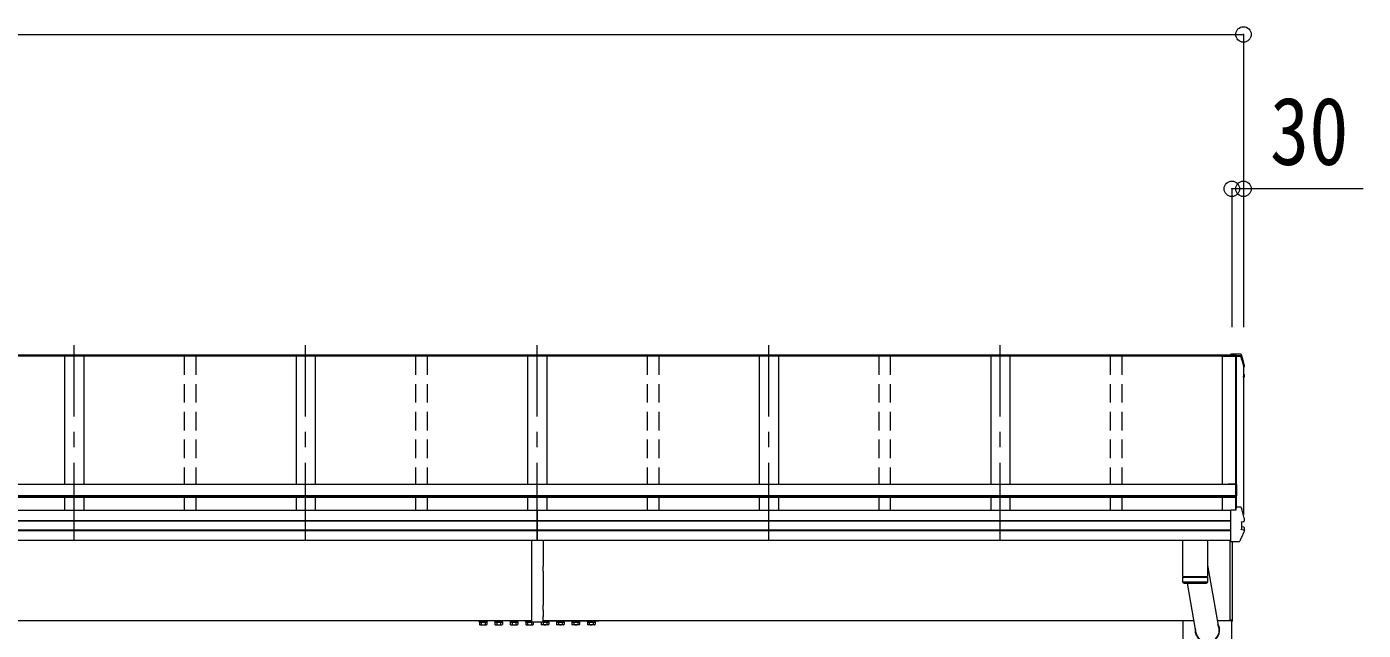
# Model space of a CAD drawing. Units: millimetres at full size, sheet at 1:40; some dimension numbers follow another scale. Extents: x -11243 to 77708, y -7760 to 25636.
# Drawn here: x -3828 to -365, y -2395 to -831 of the extents above; entities that cross this region are included whole.
import ezdxf
from ezdxf.enums import TextEntityAlignment as Align

# ---------------------------------------------------------------- set-up
doc = ezdxf.new("R2010")
doc.units = ezdxf.units.MM
doc.header["$LTSCALE"] = 40
doc.header["$PDMODE"] = 32
doc.header["$PDSIZE"] = 40
doc.linetypes.add('CHAIN1', pattern=[8, 5, -1, 1, -1])
doc.linetypes.add('DASHED1', pattern=[1.8, 1.2, -0.6])
for name, color, linetype, lineweight in [('0-1_本体', 5, 'CHAIN1', 9), ('0-3_ELV2', 4, 'Continuous', 9), ('0-6_OTH_LINE', 6, 'Continuous', 9), ('0-9_OUTLINE', 7, 'Continuous', 9)]:
    doc.layers.add(name, color=color, linetype=linetype, lineweight=lineweight)
doc.styles.add('ＭＳ ゴシック', font='')
doc.styles.get('ＭＳ ゴシック').set_extended_font_data('MS Gothic')

msp = doc.modelspace()

# ---------------------------------------------------------------- linework, layer by layer
at = {"layer": '0-1_本体'}
for p, q in [((-3705.5, -2160.84), (-3705.5, -1656.66)), ((-3105.5, -2160.84), (-3105.5, -1656.66)), ((-2505.5, -2160.84), (-2505.5, -1656.66)), ((-1905.5, -2160.84), (-1905.5, -1656.66)), ((-1305.5, -2160.84), (-1305.5, -1656.66))]:
    msp.add_line(p, q, dxfattribs=at)
at = {"layer": '0-3_ELV2'}
for p, q in [((-705.5, -1684.28), (-8505.5, -1684.28)), ((-705.5, -1685.18), (-8505.5, -1685.18)), ((-708.5, -1682.01), (-8502.5, -1682.01)), ((-3730.5, -1685.1), (-3730.5, -2017.54)), ((-3680.5, -1685.1), (-3680.5, -2017.54)), ((-3130.5, -1685.1), (-3130.5, -2017.54)), ((-3080.5, -1685.1), (-3080.5, -2017.54)), ((-2530.5, -1685.1), (-2530.5, -2017.54)), ((-2480.5, -1685.1), (-2480.5, -2017.54)), ((-1930.5, -1685.1), (-1930.5, -2017.54)), ((-1880.5, -1685.1), (-1880.5, -2017.54)), ((-1330.5, -1685.1), (-1330.5, -2017.54)), ((-1280.5, -1685.1), (-1280.5, -2017.54)), ((-730.5, -1685.1), (-730.5, -2017.54)), ((-730.5, -1685.19), (-682.06, -1685.19)), ((-683.5, -1679.93), (-708.5, -1679.93)), ((-708.5, -1683.95), (-708.5, -1679.93)), ((-708.5, -1682.45), (-694.3, -1682.45)), ((-705.5, -1684.95), (-694.68, -1684.95)), ((-695.2, -2082.56), (-695.2, -1685.19)), ((-694.3, -1682.45), (-694.68, -1684.95)), ((-694.6, -1685.19), (-694.6, -2078.61)), ((-694.3, -1683.54), (-694.53, -1685.04)), ((-694.53, -1685.04), (-694.53, -1684.69)), ((-694.53, -1685.04), (-682.11, -1685.04)), ((-694.3, -1683.54), (-694.3, -1682.45)), ((-682.26, -1683.54), (-694.3, -1683.54)), ((-683.5, -1679.93), (-683.5, -1679.92)), ((-683.5, -1679.93), (-683.5, -1679.93)), ((-675.5, -1708.55), (-675.5, -2095.42)), ((-675.5, -1711.5), (-674.81, -1711.37)), ((-675.5, -1711.85), (-674.73, -1711.7)), ((-674.24, -1713.13), (-675.5, -1713.37)), ((-675.5, -1731.26), (-674.67, -1731.36)), ((-674.67, -1731.36), (-674.67, -1731.36)), ((-673.19, -1711.86), (-673.19, -1707.81)), ((-675.5, -1735.35), (-674.14, -1735.62)), ((-675.5, -1736.88), (-674.66, -1737.04)), ((-673.09, -1736.89), (-673.09, -1732.83)), ((-695.2, -2017.54), (-4311.3, -2017.54)), ((-715.2, -2015.38), (-695.2, -2015.38)), ((-715.2, -2015.38), (-715.2, -2017.54)), ((-715.2, -2016.92), (-695.2, -2016.92)), ((-693.2, -2017.38), (-693.2, -2046.84)), ((-695.2, -2046.57), (-4295.5, -2046.57)), ((-695.2, -2048.31), (-4295.5, -2048.31)), ((-695.2, -2051.43), (-4295.5, -2051.43)), ((-3730.5, -2051.43), (-3730.5, -2085.09)), ((-3680.5, -2051.43), (-3680.5, -2085.09)), ((-3130.5, -2051.43), (-3130.5, -2085.09)), ((-3080.5, -2051.43), (-3080.5, -2085.09)), ((-2530.5, -2051.43), (-2530.5, -2085.1)), ((-2480.5, -2051.43), (-2480.5, -2085.1)), ((-1930.5, -2051.43), (-1930.5, -2085.09)), ((-1880.5, -2051.43), (-1880.5, -2085.09)), ((-1330.5, -2051.43), (-1330.5, -2085.09)), ((-1280.5, -2051.43), (-1280.5, -2085.09)), ((-730.5, -2051.43), (-730.5, -2084.95)), ((-695.2, -2046.84), (-693.2, -2046.84)), ((-694.53, -2077.78), (-694.3, -2076.29)), ((-694.53, -2077.78), (-694.53, -2078.13)), ((-682.26, -2076.29), (-694.3, -2076.29)), ((-708.5, -2085.09), (-8502.5, -2085.09)), ((-708.5, -2111.62), (-8502.5, -2111.62)), ((-708.5, -2112.51), (-8502.5, -2112.51)), ((-2505.5, -2085.09), (-2505.5, -2162.69)), ((-708.5, -2083.23), (-708.5, -2082.92)), ((-708.5, -2084.54), (-708.5, -2083.23)), ((-708.5, -2164.47), (-708.5, -2084.54)), ((-695.25, -2082.92), (-694.53, -2078.13)), ((-695.24, -2082.92), (-694.68, -2079.24)), ((-694.68, -2082.92), (-694.68, -2079.24)), ((-673.19, -2111.99), (-673.19, -2104.6)), ((-708.5, -2135.73), (-8502.5, -2135.73)), ((-708.5, -2137.66), (-8502.5, -2137.66)), ((-681.07, -2114.23), (-674.81, -2113.46)), ((-681.07, -2114.23), (-681.07, -2114.23)), ((-674.67, -2135.74), (-681.07, -2134.05)), ((-681.07, -2134.05), (-681.07, -2134.05)), ((-680.5, -2114.37), (-680.5, -2133.58)), ((-674.14, -2128.36), (-680.1, -2127.21)), ((-674.81, -2113.46), (-674.81, -2113.46)), ((-674.67, -2135.74), (-674.67, -2135.75)), ((-673.09, -2137.03), (-673.09, -2129.64)), ((-708.5, -2162.69), (-8502.5, -2162.69)), ((-2520.5, -2162.69), (-2520.5, -2229.05)), ((-710.5, -2162.69), (-710.5, -2369.01)), ((-708.5, -2165.33), (-708.5, -2164.47)), ((-708.5, -2165.33), (-687.86, -2165.33)), ((-704, -2371.41), (-704, -2165.33)), ((-703.5, -2371.01), (-703.5, -2165.33)), ((-2520.5, -2229.05), (-2520.38, -2229.41)), ((-2520.38, -2241.41), (-2520.5, -2241.76)), ((-2520.5, -2241.76), (-2520.5, -2330.05)), ((-2520.38, -2229.41), (-2520.38, -2241.41)), ((-2490.62, -2241.41), (-2490.5, -2241.76)), ((-2520.5, -2330.05), (-2520.38, -2330.41)), ((-2520.38, -2342.41), (-2520.5, -2342.76)), ((-2520.5, -2342.76), (-2520.5, -2359.55)), ((-2520.38, -2330.41), (-2520.38, -2342.41)), ((-2490.62, -2342.41), (-2490.5, -2342.76)), ((-2490.5, -2342.76), (-2490.5, -2359.55)), ((-2520.38, -2370.41), (-8407.26, -2370.41)), ((-2665.56, -2370.61), (-2665.56, -2370.41)), ((-2520.38, -2370.61), (-2665.56, -2370.61)), ((-2655.38, -2374.01), (-2655.38, -2380.25)), ((-2655.38, -2374.01), (-2635.75, -2374.01)), ((-2654.06, -2381.01), (-2655.38, -2380.25)), ((-2654.06, -2381.01), (-2637.06, -2381.01)), ((-2650.47, -2374.01), (-2650.47, -2380.25)), ((-2640.65, -2374.01), (-2640.65, -2380.25)), ((-2637.06, -2381.01), (-2635.75, -2380.25)), ((-2635.75, -2374.01), (-2635.75, -2380.25)), ((-2615.38, -2374.01), (-2615.38, -2380.25)), ((-2615.38, -2374.01), (-2595.75, -2374.01)), ((-2614.06, -2381.01), (-2615.38, -2380.25)), ((-2614.06, -2381.01), (-2597.06, -2381.01)), ((-2610.47, -2374.01), (-2610.47, -2380.25)), ((-2600.65, -2374.01), (-2600.65, -2380.25)), ((-2597.06, -2381.01), (-2595.75, -2380.25)), ((-2595.75, -2374.01), (-2595.75, -2380.25)), ((-2575.38, -2374.01), (-2575.38, -2380.25)), ((-2575.38, -2374.01), (-2555.75, -2374.01)), ((-2574.06, -2381.01), (-2575.38, -2380.25)), ((-2574.06, -2381.01), (-2557.06, -2381.01)), ((-2570.47, -2374.01), (-2570.47, -2380.25)), ((-2560.65, -2374.01), (-2560.65, -2380.25)), ((-2557.06, -2381.01), (-2555.75, -2380.25)), ((-2555.75, -2374.01), (-2555.75, -2380.25)), ((-2535.38, -2374.01), (-2535.38, -2380.25)), ((-2535.38, -2374.01), (-2520.49, -2374.01)), ((-2534.06, -2381.01), (-2535.38, -2380.25)), ((-2534.06, -2381.01), (-2517.06, -2381.01)), ((-2530.47, -2374.01), (-2530.47, -2380.25)), ((-2520.65, -2374.01), (-2520.65, -2380.25)), ((-2520.38, -2359.91), (-2520.5, -2359.55)), ((-2520.38, -2371.91), (-2520.5, -2372.26)), ((-2520.5, -2373.91), (-2520.5, -2372.26)), ((-2520.38, -2359.91), (-2520.38, -2371.91)), ((-2491, -2374.41), (-2520, -2374.41)), ((-2517.06, -2381.01), (-2515.75, -2380.25)), ((-2515.75, -2374.41), (-2515.75, -2380.25)), ((-2495.38, -2374.41), (-2495.38, -2380.25)), ((-2494.06, -2381.01), (-2495.38, -2380.25)), ((-2477.06, -2381.01), (-2494.06, -2381.01)), ((-2490.62, -2359.91), (-2490.5, -2359.55)), ((-803.74, -2370.41), (-2490.62, -2370.41)), ((-2490.62, -2370.61), (-2345.56, -2370.61)), ((-2475.75, -2374.01), (-2490.51, -2374.01)), ((-2490.5, -2373.91), (-2490.5, -2372.26)), ((-2490.47, -2374.01), (-2490.47, -2380.25)), ((-2480.65, -2374.01), (-2480.65, -2380.25)), ((-2477.06, -2381.01), (-2475.75, -2380.25)), ((-2475.75, -2374.01), (-2475.75, -2380.25)), ((-2455.38, -2374.01), (-2455.38, -2380.25)), ((-2435.75, -2374.01), (-2455.38, -2374.01)), ((-2454.06, -2381.01), (-2455.38, -2380.25)), ((-2437.06, -2381.01), (-2454.06, -2381.01)), ((-2450.47, -2374.01), (-2450.47, -2380.25)), ((-2440.65, -2374.01), (-2440.65, -2380.25)), ((-2437.06, -2381.01), (-2435.75, -2380.25)), ((-2435.75, -2374.01), (-2435.75, -2380.25)), ((-2415.38, -2374.01), (-2415.38, -2380.25)), ((-2395.75, -2374.01), (-2415.38, -2374.01)), ((-2414.06, -2381.01), (-2415.38, -2380.25)), ((-2397.06, -2381.01), (-2414.06, -2381.01)), ((-2410.47, -2374.01), (-2410.47, -2380.25)), ((-2400.65, -2374.01), (-2400.65, -2380.25)), ((-2397.06, -2381.01), (-2395.75, -2380.25)), ((-2395.75, -2374.01), (-2395.75, -2380.25)), ((-2375.38, -2374.01), (-2375.38, -2380.25)), ((-2355.75, -2374.01), (-2375.38, -2374.01)), ((-2374.06, -2381.01), (-2375.38, -2380.25)), ((-2357.06, -2381.01), (-2374.06, -2381.01)), ((-2370.47, -2374.01), (-2370.47, -2380.25)), ((-2360.65, -2374.01), (-2360.65, -2380.25)), ((-2357.06, -2381.01), (-2355.75, -2380.25)), ((-2355.75, -2374.01), (-2355.75, -2380.25)), ((-2345.56, -2370.41), (-2345.56, -2370.61)), ((-831.5, -5370.41), (-831.5, -2370.41)), ((-705.5, -2370.41), (-743.1, -2370.41)), ((-705.5, -2369.01), (-710.5, -2369.01)), ((-706.5, -2370.41), (-706.5, -5370.41)), ((-705.5, -2371.51), (-705.5, -2369.01)), ((-704, -2371.41), (-704, -2371.41)), ((-704, -2371.41), (-704, -2371.47))]:
    msp.add_line(p, q, dxfattribs=at)
at = {"layer": '0-3_ELV2', "linetype": 'DASHED1'}
for p, q in [((-3420.5, -1685.18), (-3420.5, -2017.54)), ((-3390.5, -1685.18), (-3390.5, -2017.54)), ((-2820.5, -1685.18), (-2820.5, -2017.54)), ((-2790.5, -1685.18), (-2790.5, -2017.54)), ((-2220.5, -1685.18), (-2220.5, -2017.54)), ((-2190.5, -1685.18), (-2190.5, -2017.54)), ((-1620.5, -1685.18), (-1620.5, -2017.54)), ((-1590.5, -1685.18), (-1590.5, -2017.54)), ((-1020.5, -1685.18), (-1020.5, -2017.54)), ((-990.5, -1685.18), (-990.5, -2017.54)), ((-3420.5, -2051.43), (-3420.5, -2085.09)), ((-3390.5, -2051.43), (-3390.5, -2085.09)), ((-2820.5, -2051.43), (-2820.5, -2085.09)), ((-2790.5, -2051.43), (-2790.5, -2085.09)), ((-2220.5, -2051.43), (-2220.5, -2085.09)), ((-2190.5, -2051.43), (-2190.5, -2085.09)), ((-1620.5, -2051.43), (-1620.5, -2085.09)), ((-1590.5, -2051.43), (-1590.5, -2085.09)), ((-1020.5, -2051.43), (-1020.5, -2085.09)), ((-990.5, -2051.43), (-990.5, -2085.09))]:
    msp.add_line(p, q, dxfattribs=at)
at = {"layer": '0-3_ELV2'}
for points in [[(-708.5, -1683.95), (-705.5, -1683.95), (-705.5, -1684.95)], [(-680.64, -1681.2), (-680.76, -1680.91), (-680.93, -1680.64), (-681.15, -1680.41), (-681.41, -1680.23), (-681.68, -1680.1), (-681.95, -1680.02), (-682.18, -1679.98), (-682.41, -1679.96), (-682.67, -1679.94), (-682.95, -1679.93), (-683.26, -1679.92), (-683.58, -1679.92)], [(-673.22, -1707.49), (-675.55, -1698.64), (-678.01, -1689.87), (-680.63, -1681.21)], [(-673.22, -1707.5), (-673.19, -1707.76), (-673.19, -1707.81)], [(-675.5, -1743.09), (-674.58, -1740.86), (-673.18, -1737.37)], [(-708.5, -2082.92), (-694.3, -2082.92), (-694.3, -2076.29)], [(-674.81, -2113.46), (-674.58, -2113.39), (-674.38, -2113.24), (-674.21, -2113.02), (-674.09, -2112.75), (-674.02, -2112.44), (-674.01, -2112.11), (-674.06, -2111.79)], [(-674.73, -2113.45), (-674.45, -2113.37), (-674.21, -2113.3), (-673.97, -2113.2), (-673.7, -2113.03), (-673.44, -2112.76), (-673.26, -2112.41), (-673.2, -2112.03)], [(-673.22, -2104.29), (-673.19, -2104.55), (-673.19, -2104.6)], [(-673.19, -2112.03), (-673.19, -2111.94), (-673.22, -2111.68)], [(-673.18, -2137.51), (-676.03, -2144.33), (-678.98, -2151.06), (-682.02, -2157.71), (-685.14, -2164.27)], [(-681.07, -2114.23), (-681.15, -2114.26), (-681.23, -2114.31), (-681.29, -2114.39), (-681.34, -2114.48), (-681.37, -2114.59), (-681.38, -2114.71)], [(-681.07, -2134.05), (-681.15, -2134.01), (-681.23, -2133.95), (-681.29, -2133.87), (-681.34, -2133.76), (-681.37, -2133.65), (-681.38, -2133.53)], [(-680.5, -2114.37), (-680.49, -2114.25), (-680.45, -2114.16)], [(-673.98, -2137.72), (-673.89, -2137.4), (-673.87, -2137.04), (-673.91, -2136.68), (-674.02, -2136.35), (-674.2, -2136.07), (-674.42, -2135.86), (-674.67, -2135.75)], [(-673.19, -2137.53), (-673.12, -2137.37), (-673.08, -2137.19), (-673.09, -2137.01)], [(-2490.5, -2162.69), (-2490.5, -2229.05), (-2490.62, -2229.41), (-2490.62, -2241.41)], [(-687.83, -2165.33), (-687.45, -2165.33), (-687.1, -2165.32), (-686.79, -2165.3), (-686.51, -2165.27), (-686.2, -2165.19), (-685.87, -2165.05), (-685.56, -2164.84), (-685.3, -2164.56), (-685.13, -2164.22)], [(-2490.5, -2241.76), (-2490.5, -2330.05), (-2490.62, -2330.41), (-2490.62, -2342.41)], [(-2656.56, -2370.61), (-2656.56, -2372.21), (-2634.56, -2372.21), (-2634.56, -2370.61)], [(-2636.96, -2372.21), (-2636.96, -2373.99), (-2654.16, -2373.99), (-2654.16, -2372.21)], [(-2616.56, -2370.61), (-2616.56, -2372.21), (-2594.56, -2372.21), (-2594.56, -2370.61)], [(-2596.96, -2372.21), (-2596.96, -2373.99), (-2614.16, -2373.99), (-2614.16, -2372.21)], [(-2576.56, -2370.61), (-2576.56, -2372.21), (-2554.56, -2372.21), (-2554.56, -2370.61)], [(-2556.96, -2372.21), (-2556.96, -2373.99), (-2574.16, -2373.99), (-2574.16, -2372.21)], [(-2536.56, -2370.61), (-2536.56, -2372.21), (-2520.48, -2372.21)], [(-2520.49, -2373.99), (-2534.16, -2373.99), (-2534.16, -2372.21)], [(-2490.62, -2359.91), (-2490.62, -2371.91), (-2490.5, -2372.26)], [(-2474.56, -2370.61), (-2474.56, -2372.21), (-2490.52, -2372.21)], [(-2490.51, -2373.99), (-2476.96, -2373.99), (-2476.96, -2372.21)], [(-2434.56, -2370.61), (-2434.56, -2372.21), (-2456.56, -2372.21), (-2456.56, -2370.61)], [(-2454.16, -2372.21), (-2454.16, -2373.99), (-2436.96, -2373.99), (-2436.96, -2372.21)], [(-2394.56, -2370.61), (-2394.56, -2372.21), (-2416.56, -2372.21), (-2416.56, -2370.61)], [(-2414.16, -2372.21), (-2414.16, -2373.99), (-2396.96, -2373.99), (-2396.96, -2372.21)], [(-2354.56, -2370.61), (-2354.56, -2372.21), (-2376.56, -2372.21), (-2376.56, -2370.61)], [(-2374.16, -2372.21), (-2374.16, -2373.99), (-2356.96, -2373.99), (-2356.96, -2372.21)], [(-704, -2371.51), (-704, -2371.51), (-705.5, -2371.51)], [(-704, -2371.47), (-703.99, -2371.51), (-704, -2371.51)]]:
    msp.add_lwpolyline(points, dxfattribs=at)
for centre, radius, start, end in [((-682.26, -1685.24), 1.7, 17.09071, 90.04324), ((-1158.51, -1831.2), 498.32, 13.87531, 17.05651), ((-1158.51, -1831.2), 499.82, 13.85121, 17.03953), ((-674.48, -1711.86), 1.3, 280.89642, 13.7954), ((-674.38, -1732.83), 1.3, 0.0377, 79.0995), ((-1137.83, -1551.98), 498.64, 337.99835, 338.21754), ((-1137.83, -1552.32), 498.64, 337.99835, 338.25759), ((-674.38, -1736.89), 1.3, 338.33785, 79.1132), ((-695.2, -2017.38), 2, 0, 90), ((-682.26, -2077.99), 1.7, 17.09071, 90.04324), ((-1158.51, -2223.95), 499.82, 13.85121, 17.03953), ((-680, -2126.72), 0.499, 180.05239, 259.08482), ((-674.38, -2129.64), 1.3, 0.0377, 79.0995), ((-2652.92, -2376.66), 4.34, 235.61575, 304.38425), ((-2645.56, -2364.77), 16.24, 252.41205, 287.58795), ((-2638.2, -2376.66), 4.34, 235.61575, 304.38425), ((-2612.92, -2376.66), 4.34, 235.61575, 304.38425), ((-2605.56, -2364.77), 16.24, 252.41205, 287.58795), ((-2598.2, -2376.66), 4.34, 235.61575, 304.38425), ((-2572.92, -2376.66), 4.34, 235.61575, 304.38425), ((-2565.56, -2364.77), 16.24, 252.41205, 287.58795), ((-2558.2, -2376.66), 4.34, 235.61575, 304.38425), ((-2532.92, -2376.66), 4.34, 235.61575, 304.38425), ((-2525.56, -2364.77), 16.24, 252.41205, 287.58795), ((-2518.2, -2376.66), 4.34, 235.61575, 304.38425), ((-2492.92, -2376.66), 4.34, 235.61575, 304.38425), ((-2485.56, -2364.77), 16.24, 252.41205, 287.58795), ((-2478.2, -2376.66), 4.34, 235.61575, 304.38425), ((-2452.92, -2376.66), 4.34, 235.61575, 304.38425), ((-2445.56, -2364.77), 16.24, 252.41205, 287.58795), ((-2438.2, -2376.66), 4.34, 235.61575, 304.38425), ((-2412.92, -2376.66), 4.34, 235.61575, 304.38425), ((-2405.56, -2364.77), 16.24, 252.41205, 287.58795), ((-2398.2, -2376.66), 4.34, 235.61575, 304.38425), ((-2372.92, -2376.66), 4.34, 235.61575, 304.38425), ((-2365.56, -2364.77), 16.24, 252.41205, 287.58795), ((-2358.2, -2376.66), 4.34, 235.61575, 304.38425), ((-716.15, -2356.34), 12.15, 359.0404, 0.9596), ((-704, -2371.01), 0.5, 270.5, 0)]:
    msp.add_arc(centre, radius, start, end, dxfattribs=at)
for centre, major_axis, start_param, end_param in [((-2520, -2373.91), (-0.501, 0), 6.2831853, 7.8539816), ((-2491, -2373.91), (0.501, 0), 4.712389, 6.2831853)]:
    msp.add_ellipse(centre, major_axis=major_axis, ratio=0.998135, start_param=start_param, end_param=end_param, dxfattribs=at)
at = {"layer": '0-6_OTH_LINE'}
for p, q in [((-8535.5, -851.03), (-675.5, -851.03)), ((-675.5, -851.03), (-675.5, -1610.03)), ((-705.5, -1251.03), (-705.5, -1610.03)), ((-675.5, -1251.03), (-705.5, -1251.03)), ((-675.5, -1251.03), (-675.5, -1610.03)), ((-365.01, -1251.03), (-675.5, -1251.03))]:
    msp.add_line(p, q, dxfattribs=at)
for p in [(-675.5, -851.03), (-705.5, -1251.03), (-675.5, -1251.03)]:
    msp.add_point(p, dxfattribs=at)
at = {"layer": '0-9_OUTLINE'}
for p, q in [((-832.5, -2256.23), (-832.5, -2162.69)), ((-768.5, -2162.69), (-768.5, -2256.23)), ((-768.5, -2226.45), (-740.89, -2382.83)), ((-832.5, -2256.23), (-768.5, -2256.23)), ((-832.5, -2257.23), (-768.5, -2257.23)), ((-832.27, -2270.28), (-832.5, -2257.23)), ((-768.73, -2270.23), (-832.27, -2270.23)), ((-829.27, -2273.23), (-771.73, -2273.23)), ((-828, -2256.23), (-827.98, -2257.23)), ((-799.72, -2393.02), (-820.82, -2273.23)), ((-773, -2256.23), (-773.02, -2257.23)), ((-768.5, -2257.23), (-768.73, -2270.28))]:
    msp.add_line(p, q, dxfattribs=at)
for centre, start, end in [((-829.27, -2270.23), 181, 270), ((-771.73, -2270.23), 269.95168, 359)]:
    msp.add_arc(centre, 3, start, end, dxfattribs=at)
for major_axis, ratio, start_param, end_param in [((31.85, 0), 0.984694, 2.9607069, 6.8123255), ((30.8, 0), 0.983336, 3.0689101, 6.7045279)]:
    msp.add_ellipse((-769, -2395.22), major_axis=major_axis, ratio=ratio, start_param=start_param, end_param=end_param, dxfattribs=at)

# ---------------------------------------------------------------- texts
at = {"layer": '0-6_OTH_LINE', "color": 7, "style": 'ＭＳ ゴシック', "width": 0.85}
msp.add_text('30', height=176, dxfattribs=at).set_placement((-606.85, -1241.94), align=Align.BOTTOM_LEFT)

doc.saveas('drawing.dxf')
